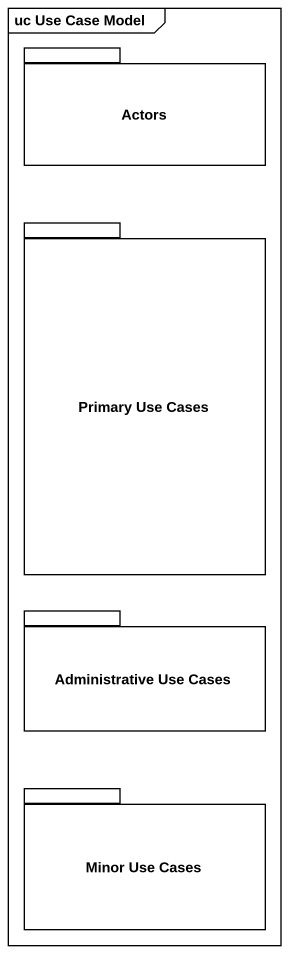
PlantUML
@startuml
mainframe uc Use Case Model
package Actors {
}
package "Primary Use Cases" as Primary_Use_Cases {
}
package "Administrative Use Cases" as Administrative_Use_Cases {
}
package "Minor Use Cases" as Minor_Use_Cases {
}
@enduml
